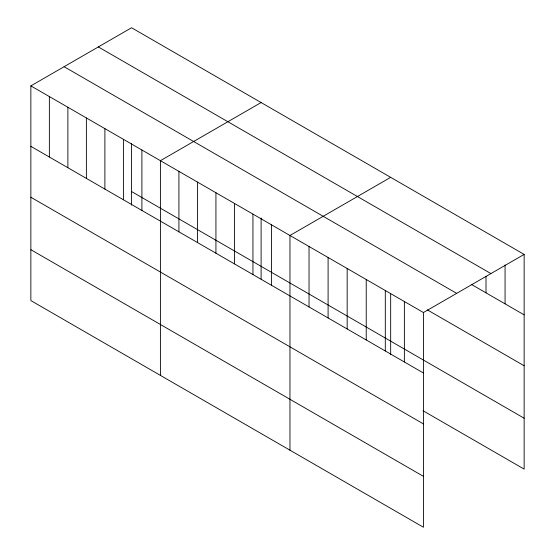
<?xml version="1.0" encoding="UTF-8"?>
<svg xmlns="http://www.w3.org/2000/svg" width="555" height="555" viewBox="0 0 555 555"><rect width="100%" height="100%" fill="white"/><g stroke="black" fill="none" stroke-linecap="round" stroke-linejoin="round"><path stroke-width="0.83" d="M30.858 85.893L423.437 312.541L423.437 527.25L30.858 300.595L30.858 85.893L131.563 27.75L524.142 254.405L524.142 469.107L422.931 410.679M261.114 102.543L160.409 160.686L160.409 375.395M390.664 177.343L289.96 235.48L289.96 450.188M423.437 312.541L524.142 254.405M98.332 46.939L490.911 273.587M471.334 284.375L524.142 314.858M64.089 66.704L456.668 293.359M427.336 309.87L524.142 365.759M131.563 191.551L524.142 418.206M30.858 146.347L423.437 372.995M30.858 197.247L423.437 423.902M30.858 249.695L423.437 476.35M505.071 264.985L505.071 303.849M486.007 276.432L486.007 292.839M404.373 301.531L404.373 361.992M390.664 293.692L390.664 354.721M385.302 290.529L385.302 350.982M366.231 279.519L366.231 339.972M347.166 268.509L347.166 328.962M328.095 257.499L328.095 317.953M309.031 246.489L309.031 306.943M271.45 224.796L271.45 285.249M261.114 218.066L261.114 279.075M252.948 214.112L252.948 274.565M234.439 203.428L234.439 263.882M215.93 192.738L215.93 253.198M197.427 182.054L197.427 242.507M178.918 171.37L178.918 231.824M141.9 150.003L141.9 210.456M131.563 143.273L131.563 205.128M123.397 139.319L123.397 199.772M104.888 128.628L104.888 189.088M86.379 117.944L86.379 178.398M67.877 107.261L67.877 167.714M49.367 96.577L49.367 157.03"/></g></svg>
